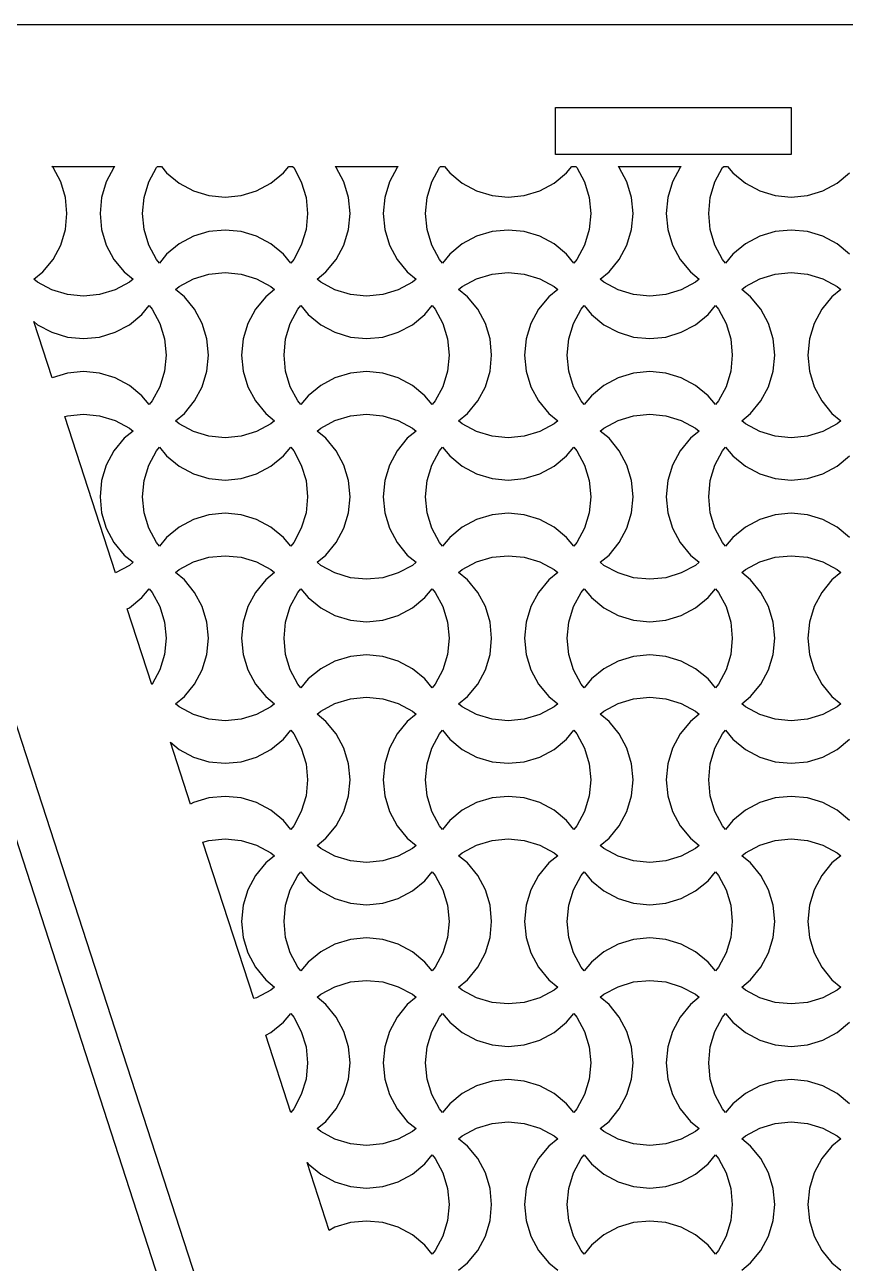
# Model space of a CAD drawing. Header units: metres. Extents: x 20 to 1108, y 20 to 485.
# Drawn here: x 430.8 to 500.3, y 145.9 to 250.8 of the extents above; entities that cross this region are included whole.
import ezdxf

# ---------------------------------------------------------------- set-up
doc = ezdxf.new("R2010")
doc.units = ezdxf.units.M

msp = doc.modelspace()

# ---------------------------------------------------------------- linework, layer by layer
for p, q in [((482.617, 20), (407.617, 250.826)), ((560.772, 250.826), (410.772, 250.826)), ((410.772, 250.826), (485.772, 20.0001)), ((475.772, 239.826), (475.772, 243.826)), ((475.772, 243.826), (495.772, 243.826)), ((495.772, 243.826), (495.772, 239.826)), ((495.772, 239.826), (475.772, 239.826)), ((433.192, 238.715), (433.101, 238.826)), ((433.101, 238.826), (438.443, 238.826)), ((433.839, 237.505), (433.192, 238.715)), ((438.352, 238.715), (437.705, 237.505)), ((438.443, 238.826), (438.352, 238.715)), ((441.305, 237.505), (441.952, 238.715)), ((441.952, 238.715), (442.043, 238.826)), ((442.043, 238.826), (442.372, 238.826)), ((442.372, 238.826), (442.823, 238.276)), ((452.722, 238.276), (453.173, 238.826)), ((453.173, 238.826), (453.501, 238.826)), ((453.501, 238.826), (453.592, 238.715)), ((453.592, 238.715), (454.239, 237.505)), ((457.192, 238.715), (457.101, 238.826)), ((457.101, 238.826), (462.443, 238.826)), ((457.839, 237.505), (457.192, 238.715)), ((462.352, 238.715), (461.705, 237.505)), ((462.443, 238.826), (462.352, 238.715)), ((465.305, 237.505), (465.952, 238.715)), ((465.952, 238.715), (466.043, 238.826)), ((466.043, 238.826), (466.371, 238.826)), ((466.371, 238.826), (466.823, 238.276)), ((476.722, 238.276), (477.173, 238.826)), ((477.173, 238.826), (477.501, 238.826)), ((477.501, 238.826), (477.592, 238.715)), ((477.592, 238.715), (478.239, 237.505)), ((481.193, 238.715), (481.101, 238.826)), ((481.101, 238.826), (486.443, 238.826)), ((481.839, 237.505), (481.193, 238.715)), ((486.351, 238.715), (485.705, 237.505)), ((486.443, 238.826), (486.351, 238.715)), ((489.304, 237.505), (489.952, 238.715)), ((489.952, 238.715), (490.043, 238.826)), ((490.043, 238.826), (490.371, 238.826)), ((490.371, 238.826), (490.823, 238.276)), ((434.238, 236.192), (433.839, 237.505)), ((437.705, 237.505), (437.307, 236.192)), ((440.907, 236.192), (441.305, 237.505)), ((442.823, 238.276), (443.883, 237.406)), ((443.883, 237.406), (445.093, 236.759)), ((450.451, 236.759), (451.661, 237.406)), ((451.661, 237.406), (452.722, 238.276)), ((454.239, 237.505), (454.637, 236.192)), ((458.238, 236.192), (457.839, 237.505)), ((461.705, 237.505), (461.307, 236.192)), ((464.907, 236.192), (465.305, 237.505)), ((466.823, 238.276), (467.883, 237.406)), ((467.883, 237.406), (469.093, 236.759)), ((474.451, 236.759), (475.661, 237.406)), ((475.661, 237.406), (476.722, 238.276)), ((478.239, 237.505), (478.637, 236.192)), ((482.238, 236.192), (481.839, 237.505)), ((485.705, 237.505), (485.306, 236.192)), ((488.907, 236.192), (489.304, 237.505)), ((490.823, 238.276), (491.883, 237.406)), ((491.883, 237.406), (493.093, 236.759)), ((498.451, 236.759), (499.661, 237.406)), ((499.661, 237.406), (500.721, 238.276)), ((445.093, 236.759), (446.407, 236.36)), ((446.407, 236.36), (447.772, 236.226)), ((447.772, 236.226), (449.137, 236.36)), ((449.137, 236.36), (450.451, 236.759)), ((469.093, 236.759), (470.407, 236.36)), ((470.407, 236.36), (471.772, 236.226)), ((471.772, 236.226), (473.137, 236.36)), ((473.137, 236.36), (474.451, 236.759)), ((493.093, 236.759), (494.407, 236.36)), ((494.407, 236.36), (495.772, 236.226)), ((495.772, 236.226), (497.137, 236.36)), ((497.137, 236.36), (498.451, 236.759)), ((434.372, 234.826), (434.238, 236.192)), ((437.307, 236.192), (437.172, 234.826)), ((440.772, 234.826), (440.907, 236.192)), ((454.637, 236.192), (454.772, 234.826)), ((458.372, 234.826), (458.238, 236.192)), ((461.307, 236.192), (461.172, 234.826)), ((464.772, 234.826), (464.907, 236.192)), ((478.637, 236.192), (478.772, 234.826)), ((482.372, 234.826), (482.238, 236.192)), ((485.306, 236.192), (485.172, 234.826)), ((488.772, 234.826), (488.907, 236.192)), ((434.238, 233.461), (434.372, 234.826)), ((437.172, 234.826), (437.307, 233.461)), ((440.907, 233.461), (440.772, 234.826)), ((454.772, 234.826), (454.637, 233.461)), ((458.238, 233.461), (458.372, 234.826)), ((461.172, 234.826), (461.307, 233.461)), ((464.907, 233.461), (464.772, 234.826)), ((478.772, 234.826), (478.637, 233.461)), ((482.238, 233.461), (482.372, 234.826)), ((485.172, 234.826), (485.306, 233.461)), ((488.907, 233.461), (488.772, 234.826)), ((433.839, 232.148), (434.238, 233.461)), ((437.307, 233.461), (437.705, 232.148)), ((441.305, 232.148), (440.907, 233.461)), ((446.407, 233.292), (445.093, 232.894)), ((447.772, 233.427), (446.407, 233.292)), ((449.137, 233.292), (447.772, 233.427)), ((450.451, 232.894), (449.137, 233.292)), ((454.637, 233.461), (454.239, 232.148)), ((457.839, 232.148), (458.238, 233.461)), ((461.307, 233.461), (461.705, 232.148)), ((465.305, 232.148), (464.907, 233.461)), ((470.407, 233.292), (469.093, 232.894)), ((471.772, 233.427), (470.407, 233.292)), ((473.137, 233.292), (471.772, 233.427)), ((474.451, 232.894), (473.137, 233.292)), ((478.637, 233.461), (478.239, 232.148)), ((481.839, 232.148), (482.238, 233.461)), ((485.306, 233.461), (485.705, 232.148)), ((489.304, 232.148), (488.907, 233.461)), ((494.407, 233.292), (493.093, 232.894)), ((495.772, 233.427), (494.407, 233.292)), ((497.137, 233.292), (495.772, 233.427)), ((498.451, 232.894), (497.137, 233.292)), ((433.192, 230.938), (433.839, 232.148)), ((437.705, 232.148), (438.352, 230.938)), ((441.952, 230.938), (441.305, 232.148)), ((443.883, 232.246), (442.823, 231.376)), ((445.093, 232.894), (443.883, 232.246)), ((451.661, 232.246), (450.451, 232.894)), ((452.722, 231.376), (451.661, 232.246)), ((454.239, 232.148), (453.592, 230.938)), ((457.192, 230.938), (457.839, 232.148)), ((461.705, 232.148), (462.352, 230.938)), ((465.952, 230.938), (465.305, 232.148)), ((467.883, 232.246), (466.823, 231.376)), ((469.093, 232.894), (467.883, 232.246)), ((475.661, 232.246), (474.451, 232.894)), ((476.722, 231.376), (475.661, 232.246)), ((478.239, 232.148), (477.592, 230.938)), ((481.193, 230.938), (481.839, 232.148)), ((485.705, 232.148), (486.351, 230.938)), ((489.952, 230.938), (489.304, 232.148)), ((491.883, 232.246), (490.823, 231.376)), ((493.093, 232.894), (491.883, 232.246)), ((499.661, 232.246), (498.451, 232.894)), ((500.721, 231.376), (499.661, 232.246)), ((442.823, 231.376), (442.207, 230.626)), ((453.337, 230.626), (452.722, 231.376)), ((466.823, 231.376), (466.207, 230.626)), ((477.336, 230.626), (476.722, 231.376)), ((490.823, 231.376), (490.207, 230.626)), ((432.322, 229.877), (433.192, 230.938)), ((438.352, 230.938), (439.222, 229.877)), ((442.207, 230.626), (441.952, 230.938)), ((453.592, 230.938), (453.337, 230.626)), ((456.322, 229.877), (457.192, 230.938)), ((462.352, 230.938), (463.222, 229.877)), ((466.207, 230.626), (465.952, 230.938)), ((477.592, 230.938), (477.336, 230.626)), ((480.322, 229.877), (481.193, 230.938)), ((486.351, 230.938), (487.222, 229.877)), ((490.207, 230.626), (489.952, 230.938)), ((431.572, 229.262), (432.322, 229.877)), ((431.883, 229.006), (431.572, 229.262)), ((433.093, 228.359), (431.883, 229.006)), ((439.661, 229.006), (438.451, 228.359)), ((439.222, 229.877), (439.972, 229.262)), ((439.972, 229.262), (439.661, 229.006)), ((443.883, 228.647), (445.093, 229.293)), ((445.093, 229.293), (446.407, 229.692)), ((446.407, 229.692), (447.772, 229.826)), ((447.772, 229.826), (449.137, 229.692)), ((449.137, 229.692), (450.451, 229.293)), ((450.451, 229.293), (451.661, 228.647)), ((455.573, 229.262), (456.322, 229.877)), ((455.883, 229.006), (455.573, 229.262)), ((457.093, 228.359), (455.883, 229.006)), ((463.661, 229.006), (462.451, 228.359)), ((463.222, 229.877), (463.972, 229.262)), ((463.972, 229.262), (463.661, 229.006)), ((467.883, 228.647), (469.093, 229.293)), ((469.093, 229.293), (470.407, 229.692)), ((470.407, 229.692), (471.772, 229.826)), ((471.772, 229.826), (473.137, 229.692)), ((473.137, 229.692), (474.451, 229.293)), ((474.451, 229.293), (475.661, 228.647)), ((479.573, 229.262), (480.322, 229.877)), ((479.883, 229.006), (479.573, 229.262)), ((481.093, 228.359), (479.883, 229.006)), ((487.661, 229.006), (486.451, 228.359)), ((487.222, 229.877), (487.972, 229.262)), ((487.972, 229.262), (487.661, 229.006)), ((491.883, 228.647), (493.093, 229.293)), ((493.093, 229.293), (494.407, 229.692)), ((494.407, 229.692), (495.772, 229.826)), ((495.772, 229.826), (497.137, 229.692)), ((497.137, 229.692), (498.451, 229.293)), ((498.451, 229.293), (499.661, 228.647)), ((434.407, 227.961), (433.093, 228.359)), ((435.772, 227.826), (434.407, 227.961)), ((437.137, 227.961), (435.772, 227.826)), ((438.451, 228.359), (437.137, 227.961)), ((443.573, 228.391), (443.883, 228.647)), ((444.322, 227.776), (443.573, 228.391)), ((451.972, 228.391), (451.222, 227.776)), ((451.661, 228.647), (451.972, 228.391)), ((458.407, 227.961), (457.093, 228.359)), ((459.772, 227.826), (458.407, 227.961)), ((461.137, 227.961), (459.772, 227.826)), ((462.451, 228.359), (461.137, 227.961)), ((467.572, 228.391), (467.883, 228.647)), ((468.322, 227.776), (467.572, 228.391)), ((475.972, 228.391), (475.222, 227.776)), ((475.661, 228.647), (475.972, 228.391)), ((482.407, 227.961), (481.093, 228.359)), ((483.772, 227.826), (482.407, 227.961)), ((485.137, 227.961), (483.772, 227.826)), ((486.451, 228.359), (485.137, 227.961)), ((491.572, 228.391), (491.883, 228.647)), ((492.322, 227.776), (491.572, 228.391)), ((499.972, 228.391), (499.222, 227.776)), ((499.661, 228.647), (499.972, 228.391)), ((440.721, 226.276), (441.336, 227.026)), ((441.336, 227.026), (441.592, 226.715)), ((445.193, 226.715), (444.322, 227.776)), ((451.222, 227.776), (450.352, 226.715)), ((453.952, 226.715), (454.207, 227.026)), ((454.207, 227.026), (454.823, 226.276)), ((464.722, 226.276), (465.337, 227.026)), ((465.337, 227.026), (465.592, 226.715)), ((469.192, 226.715), (468.322, 227.776)), ((475.222, 227.776), (474.352, 226.715)), ((477.952, 226.715), (478.207, 227.026)), ((478.207, 227.026), (478.823, 226.276)), ((488.721, 226.276), (489.336, 227.026)), ((489.336, 227.026), (489.592, 226.715)), ((493.192, 226.715), (492.322, 227.776)), ((499.222, 227.776), (498.352, 226.715)), ((439.661, 225.405), (440.721, 226.276)), ((441.592, 226.715), (442.24, 225.505)), ((445.839, 225.505), (445.193, 226.715)), ((450.352, 226.715), (449.705, 225.505)), ((453.305, 225.505), (453.952, 226.715)), ((454.823, 226.276), (455.883, 225.405)), ((463.661, 225.405), (464.722, 226.276)), ((465.592, 226.715), (466.239, 225.505)), ((469.839, 225.505), (469.192, 226.715)), ((474.352, 226.715), (473.705, 225.505)), ((477.305, 225.505), (477.952, 226.715)), ((478.823, 226.276), (479.883, 225.405)), ((487.661, 225.405), (488.721, 226.276)), ((489.592, 226.715), (490.239, 225.505)), ((493.839, 225.505), (493.192, 226.715)), ((498.352, 226.715), (497.705, 225.505)), ((433.114, 220.9), (431.564, 225.668)), ((431.564, 225.668), (431.883, 225.405)), ((431.883, 225.405), (433.093, 224.759)), ((433.093, 224.759), (434.407, 224.36)), ((437.137, 224.36), (438.451, 224.759)), ((438.451, 224.759), (439.661, 225.405)), ((442.24, 225.505), (442.637, 224.192)), ((446.238, 224.192), (445.839, 225.505)), ((449.705, 225.505), (449.306, 224.192)), ((452.907, 224.192), (453.305, 225.505)), ((455.883, 225.405), (457.093, 224.759)), ((457.093, 224.759), (458.407, 224.36)), ((461.137, 224.36), (462.451, 224.759)), ((462.451, 224.759), (463.661, 225.405)), ((466.239, 225.505), (466.637, 224.192)), ((470.238, 224.192), (469.839, 225.505)), ((473.705, 225.505), (473.306, 224.192)), ((476.907, 224.192), (477.305, 225.505)), ((479.883, 225.405), (481.093, 224.759)), ((481.093, 224.759), (482.407, 224.36)), ((485.137, 224.36), (486.451, 224.759)), ((486.451, 224.759), (487.661, 225.405)), ((490.239, 225.505), (490.637, 224.192)), ((494.237, 224.192), (493.839, 225.505)), ((497.705, 225.505), (497.306, 224.192)), ((434.407, 224.36), (435.772, 224.226)), ((435.772, 224.226), (437.137, 224.36)), ((442.637, 224.192), (442.772, 222.826)), ((446.372, 222.826), (446.238, 224.192)), ((449.306, 224.192), (449.172, 222.826)), ((452.772, 222.826), (452.907, 224.192)), ((458.407, 224.36), (459.772, 224.226)), ((459.772, 224.226), (461.137, 224.36)), ((466.637, 224.192), (466.772, 222.826)), ((470.372, 222.826), (470.238, 224.192)), ((473.306, 224.192), (473.171, 222.826)), ((476.772, 222.826), (476.907, 224.192)), ((482.407, 224.36), (483.772, 224.226)), ((483.772, 224.226), (485.137, 224.36)), ((490.637, 224.192), (490.772, 222.826)), ((494.372, 222.826), (494.237, 224.192)), ((497.306, 224.192), (497.171, 222.826)), ((442.772, 222.826), (442.637, 221.461)), ((446.238, 221.461), (446.372, 222.826)), ((449.172, 222.826), (449.306, 221.461)), ((452.907, 221.461), (452.772, 222.826)), ((466.772, 222.826), (466.637, 221.461)), ((470.238, 221.461), (470.372, 222.826)), ((473.171, 222.826), (473.306, 221.461)), ((476.907, 221.461), (476.772, 222.826)), ((490.772, 222.826), (490.637, 221.461)), ((494.237, 221.461), (494.372, 222.826)), ((497.171, 222.826), (497.306, 221.461)), ((434.407, 221.292), (433.114, 220.9)), ((435.772, 221.426), (434.407, 221.292)), ((437.137, 221.292), (435.772, 221.426)), ((438.451, 220.894), (437.137, 221.292)), ((439.661, 220.246), (438.451, 220.894)), ((442.637, 221.461), (442.24, 220.148)), ((445.839, 220.148), (446.238, 221.461)), ((449.306, 221.461), (449.705, 220.148)), ((453.305, 220.148), (452.907, 221.461)), ((457.093, 220.894), (455.883, 220.246)), ((458.407, 221.292), (457.093, 220.894)), ((459.772, 221.426), (458.407, 221.292)), ((461.137, 221.292), (459.772, 221.426)), ((462.451, 220.894), (461.137, 221.292)), ((463.661, 220.246), (462.451, 220.894)), ((466.637, 221.461), (466.239, 220.148)), ((469.839, 220.148), (470.238, 221.461)), ((473.306, 221.461), (473.705, 220.148)), ((477.305, 220.148), (476.907, 221.461)), ((481.093, 220.894), (479.883, 220.246)), ((482.407, 221.292), (481.093, 220.894)), ((483.772, 221.426), (482.407, 221.292)), ((485.137, 221.292), (483.772, 221.426)), ((486.451, 220.894), (485.137, 221.292)), ((487.661, 220.246), (486.451, 220.894)), ((490.637, 221.461), (490.239, 220.148)), ((493.839, 220.148), (494.237, 221.461)), ((497.306, 221.461), (497.705, 220.148)), ((440.721, 219.376), (439.661, 220.246)), ((442.24, 220.148), (441.592, 218.938)), ((445.193, 218.938), (445.839, 220.148)), ((449.705, 220.148), (450.352, 218.938)), ((453.952, 218.938), (453.305, 220.148)), ((455.883, 220.246), (454.823, 219.376)), ((464.722, 219.376), (463.661, 220.246)), ((466.239, 220.148), (465.592, 218.938)), ((469.192, 218.938), (469.839, 220.148)), ((473.705, 220.148), (474.352, 218.938)), ((477.952, 218.938), (477.305, 220.148)), ((479.883, 220.246), (478.823, 219.376)), ((488.721, 219.376), (487.661, 220.246)), ((490.239, 220.148), (489.592, 218.938)), ((493.192, 218.938), (493.839, 220.148)), ((497.705, 220.148), (498.352, 218.938)), ((441.336, 218.626), (440.721, 219.376)), ((441.592, 218.938), (441.336, 218.626)), ((444.322, 217.876), (445.193, 218.938)), ((450.352, 218.938), (451.222, 217.876)), ((454.207, 218.626), (453.952, 218.938)), ((454.823, 219.376), (454.207, 218.626)), ((465.337, 218.626), (464.722, 219.376)), ((465.592, 218.938), (465.337, 218.626)), ((468.322, 217.876), (469.192, 218.938)), ((474.352, 218.938), (475.222, 217.876)), ((478.207, 218.626), (477.952, 218.938)), ((478.823, 219.376), (478.207, 218.626)), ((489.336, 218.626), (488.721, 219.376)), ((489.592, 218.938), (489.336, 218.626)), ((492.322, 217.876), (493.192, 218.938)), ((498.352, 218.938), (499.222, 217.876)), ((434.178, 217.622), (434.407, 217.692)), ((438.482, 204.376), (434.178, 217.622)), ((434.407, 217.692), (435.772, 217.826)), ((435.772, 217.826), (437.137, 217.692)), ((437.137, 217.692), (438.451, 217.293)), ((443.573, 217.261), (444.322, 217.876)), ((451.222, 217.876), (451.972, 217.261)), ((457.093, 217.293), (458.407, 217.692)), ((458.407, 217.692), (459.772, 217.826)), ((459.772, 217.826), (461.137, 217.692)), ((461.137, 217.692), (462.451, 217.293)), ((467.572, 217.261), (468.322, 217.876)), ((475.222, 217.876), (475.972, 217.261)), ((481.093, 217.293), (482.407, 217.692)), ((482.407, 217.692), (483.772, 217.826)), ((483.772, 217.826), (485.137, 217.692)), ((485.137, 217.692), (486.451, 217.293)), ((491.572, 217.261), (492.322, 217.876)), ((499.222, 217.876), (499.972, 217.261)), ((438.451, 217.293), (439.661, 216.647)), ((439.972, 216.391), (439.222, 215.776)), ((439.661, 216.647), (439.972, 216.391)), ((443.883, 217.006), (443.573, 217.261)), ((445.093, 216.359), (443.883, 217.006)), ((446.407, 215.961), (445.093, 216.359)), ((450.451, 216.359), (449.137, 215.961)), ((451.661, 217.006), (450.451, 216.359)), ((451.972, 217.261), (451.661, 217.006)), ((455.573, 216.391), (455.883, 216.647)), ((456.322, 215.776), (455.573, 216.391)), ((455.883, 216.647), (457.093, 217.293)), ((462.451, 217.293), (463.661, 216.647)), ((463.972, 216.391), (463.222, 215.776)), ((463.661, 216.647), (463.972, 216.391)), ((467.883, 217.006), (467.572, 217.261)), ((469.093, 216.359), (467.883, 217.006)), ((470.407, 215.961), (469.093, 216.359)), ((474.451, 216.359), (473.137, 215.961)), ((475.661, 217.006), (474.451, 216.359)), ((475.972, 217.261), (475.661, 217.006)), ((479.573, 216.391), (479.883, 216.647)), ((480.322, 215.776), (479.573, 216.391)), ((479.883, 216.647), (481.093, 217.293)), ((486.451, 217.293), (487.661, 216.647)), ((487.972, 216.391), (487.222, 215.776)), ((487.661, 216.647), (487.972, 216.391)), ((491.883, 217.006), (491.572, 217.261)), ((493.093, 216.359), (491.883, 217.006)), ((494.407, 215.961), (493.093, 216.359)), ((498.451, 216.359), (497.137, 215.961)), ((499.661, 217.006), (498.451, 216.359)), ((499.972, 217.261), (499.661, 217.006)), ((439.222, 215.776), (438.352, 214.715)), ((447.772, 215.826), (446.407, 215.961)), ((449.137, 215.961), (447.772, 215.826)), ((457.192, 214.715), (456.322, 215.776)), ((463.222, 215.776), (462.352, 214.715)), ((471.772, 215.826), (470.407, 215.961)), ((473.137, 215.961), (471.772, 215.826)), ((481.193, 214.715), (480.322, 215.776)), ((487.222, 215.776), (486.351, 214.715)), ((495.772, 215.826), (494.407, 215.961)), ((497.137, 215.961), (495.772, 215.826)), ((438.352, 214.715), (437.705, 213.505)), ((441.305, 213.505), (441.952, 214.715)), ((441.952, 214.715), (442.207, 215.026)), ((442.207, 215.026), (442.823, 214.276)), ((442.823, 214.276), (443.883, 213.406)), ((451.661, 213.406), (452.722, 214.276)), ((452.722, 214.276), (453.337, 215.026)), ((453.337, 215.026), (453.592, 214.715)), ((453.592, 214.715), (454.239, 213.505)), ((457.839, 213.505), (457.192, 214.715)), ((462.352, 214.715), (461.705, 213.505)), ((465.305, 213.505), (465.952, 214.715)), ((465.952, 214.715), (466.207, 215.026)), ((466.207, 215.026), (466.823, 214.276)), ((466.823, 214.276), (467.883, 213.406)), ((475.661, 213.406), (476.722, 214.276)), ((476.722, 214.276), (477.336, 215.026)), ((477.336, 215.026), (477.592, 214.715)), ((477.592, 214.715), (478.239, 213.505)), ((481.839, 213.505), (481.193, 214.715)), ((486.351, 214.715), (485.705, 213.505)), ((489.304, 213.505), (489.952, 214.715)), ((489.952, 214.715), (490.207, 215.026)), ((490.207, 215.026), (490.823, 214.276)), ((490.823, 214.276), (491.883, 213.406)), ((499.661, 213.406), (500.721, 214.276)), ((437.705, 213.505), (437.307, 212.192)), ((440.907, 212.192), (441.305, 213.505)), ((443.883, 213.406), (445.093, 212.759)), ((450.451, 212.759), (451.661, 213.406)), ((454.239, 213.505), (454.637, 212.192)), ((458.238, 212.192), (457.839, 213.505)), ((461.705, 213.505), (461.307, 212.192)), ((464.907, 212.192), (465.305, 213.505)), ((467.883, 213.406), (469.093, 212.759)), ((474.451, 212.759), (475.661, 213.406)), ((478.239, 213.505), (478.637, 212.192)), ((482.238, 212.192), (481.839, 213.505)), ((485.705, 213.505), (485.306, 212.192)), ((488.907, 212.192), (489.304, 213.505)), ((491.883, 213.406), (493.093, 212.759)), ((498.451, 212.759), (499.661, 213.406)), ((437.307, 212.192), (437.172, 210.826)), ((440.772, 210.826), (440.907, 212.192)), ((445.093, 212.759), (446.407, 212.36)), ((446.407, 212.36), (447.772, 212.226)), ((447.772, 212.226), (449.137, 212.36)), ((449.137, 212.36), (450.451, 212.759)), ((454.637, 212.192), (454.772, 210.826)), ((458.372, 210.826), (458.238, 212.192)), ((461.307, 212.192), (461.172, 210.826)), ((464.772, 210.826), (464.907, 212.192)), ((469.093, 212.759), (470.407, 212.36)), ((470.407, 212.36), (471.772, 212.226)), ((471.772, 212.226), (473.137, 212.36)), ((473.137, 212.36), (474.451, 212.759)), ((478.637, 212.192), (478.772, 210.826)), ((482.372, 210.826), (482.238, 212.192)), ((485.306, 212.192), (485.172, 210.826)), ((488.772, 210.826), (488.907, 212.192)), ((493.093, 212.759), (494.407, 212.36)), ((494.407, 212.36), (495.772, 212.226)), ((495.772, 212.226), (497.137, 212.36)), ((497.137, 212.36), (498.451, 212.759)), ((437.172, 210.826), (437.307, 209.461)), ((440.907, 209.461), (440.772, 210.826)), ((454.772, 210.826), (454.637, 209.461)), ((458.238, 209.461), (458.372, 210.826)), ((461.172, 210.826), (461.307, 209.461)), ((464.907, 209.461), (464.772, 210.826)), ((478.772, 210.826), (478.637, 209.461)), ((482.238, 209.461), (482.372, 210.826)), ((485.172, 210.826), (485.306, 209.461)), ((488.907, 209.461), (488.772, 210.826)), ((437.307, 209.461), (437.705, 208.148)), ((441.305, 208.148), (440.907, 209.461)), ((446.407, 209.291), (445.093, 208.894)), ((447.772, 209.426), (446.407, 209.291)), ((449.137, 209.291), (447.772, 209.426)), ((450.451, 208.894), (449.137, 209.291)), ((454.637, 209.461), (454.239, 208.148)), ((457.839, 208.148), (458.238, 209.461)), ((461.307, 209.461), (461.705, 208.148)), ((465.305, 208.148), (464.907, 209.461)), ((470.407, 209.291), (469.093, 208.894)), ((471.772, 209.426), (470.407, 209.291)), ((473.137, 209.291), (471.772, 209.426)), ((474.451, 208.894), (473.137, 209.291)), ((478.637, 209.461), (478.239, 208.148)), ((481.839, 208.148), (482.238, 209.461)), ((485.306, 209.461), (485.705, 208.148)), ((489.304, 208.148), (488.907, 209.461)), ((494.407, 209.291), (493.093, 208.894)), ((495.772, 209.426), (494.407, 209.291)), ((497.137, 209.291), (495.772, 209.426)), ((498.451, 208.894), (497.137, 209.291)), ((437.705, 208.148), (438.352, 206.938)), ((441.952, 206.938), (441.305, 208.148)), ((443.883, 208.246), (442.823, 207.376)), ((445.093, 208.894), (443.883, 208.246)), ((451.661, 208.246), (450.451, 208.894)), ((452.722, 207.376), (451.661, 208.246)), ((454.239, 208.148), (453.592, 206.938)), ((457.192, 206.938), (457.839, 208.148)), ((461.705, 208.148), (462.352, 206.938)), ((465.952, 206.938), (465.305, 208.148)), ((467.883, 208.246), (466.823, 207.376)), ((469.093, 208.894), (467.883, 208.246)), ((475.661, 208.246), (474.451, 208.894)), ((476.722, 207.376), (475.661, 208.246)), ((478.239, 208.148), (477.592, 206.938)), ((481.193, 206.938), (481.839, 208.148)), ((485.705, 208.148), (486.351, 206.938)), ((489.952, 206.938), (489.304, 208.148)), ((491.883, 208.246), (490.823, 207.376)), ((493.093, 208.894), (491.883, 208.246)), ((499.661, 208.246), (498.451, 208.894)), ((500.721, 207.376), (499.661, 208.246)), ((438.352, 206.938), (439.222, 205.877)), ((442.207, 206.626), (441.952, 206.938)), ((442.823, 207.376), (442.207, 206.626)), ((453.337, 206.626), (452.722, 207.376)), ((453.592, 206.938), (453.337, 206.626)), ((456.322, 205.877), (457.192, 206.938)), ((462.352, 206.938), (463.222, 205.877)), ((466.207, 206.626), (465.952, 206.938)), ((466.823, 207.376), (466.207, 206.626)), ((477.336, 206.626), (476.722, 207.376)), ((477.592, 206.938), (477.336, 206.626)), ((480.322, 205.877), (481.193, 206.938)), ((486.351, 206.938), (487.222, 205.877)), ((490.207, 206.626), (489.952, 206.938)), ((490.823, 207.376), (490.207, 206.626)), ((439.222, 205.877), (439.972, 205.262)), ((446.407, 205.692), (447.772, 205.826)), ((447.772, 205.826), (449.137, 205.692)), ((455.573, 205.262), (456.322, 205.877)), ((463.222, 205.877), (463.972, 205.262)), ((470.407, 205.692), (471.772, 205.826)), ((471.772, 205.826), (473.137, 205.692)), ((479.573, 205.262), (480.322, 205.877)), ((487.222, 205.877), (487.972, 205.262)), ((494.407, 205.692), (495.772, 205.826)), ((495.772, 205.826), (497.137, 205.692)), ((439.661, 205.006), (438.482, 204.376)), ((439.972, 205.262), (439.661, 205.006)), ((443.883, 204.647), (445.093, 205.293)), ((445.093, 205.293), (446.407, 205.692)), ((449.137, 205.692), (450.451, 205.293)), ((450.451, 205.293), (451.661, 204.647)), ((455.883, 205.006), (455.573, 205.262)), ((457.093, 204.359), (455.883, 205.006)), ((463.661, 205.006), (462.451, 204.359)), ((463.972, 205.262), (463.661, 205.006)), ((467.883, 204.647), (469.093, 205.293)), ((469.093, 205.293), (470.407, 205.692)), ((473.137, 205.692), (474.451, 205.293)), ((474.451, 205.293), (475.661, 204.647)), ((479.883, 205.006), (479.573, 205.262)), ((481.093, 204.359), (479.883, 205.006)), ((487.661, 205.006), (486.451, 204.359)), ((487.972, 205.262), (487.661, 205.006)), ((491.883, 204.647), (493.093, 205.293)), ((493.093, 205.293), (494.407, 205.692)), ((497.137, 205.692), (498.451, 205.293)), ((498.451, 205.293), (499.661, 204.647)), ((443.573, 204.391), (443.883, 204.647)), ((444.322, 203.776), (443.573, 204.391)), ((445.193, 202.715), (444.322, 203.776)), ((451.222, 203.776), (450.352, 202.715)), ((451.972, 204.391), (451.222, 203.776)), ((451.661, 204.647), (451.972, 204.391)), ((458.407, 203.961), (457.093, 204.359)), ((459.772, 203.826), (458.407, 203.961)), ((461.137, 203.961), (459.772, 203.826)), ((462.451, 204.359), (461.137, 203.961)), ((467.572, 204.391), (467.883, 204.647)), ((468.322, 203.776), (467.572, 204.391)), ((469.192, 202.715), (468.322, 203.776)), ((475.222, 203.776), (474.352, 202.715)), ((475.972, 204.391), (475.222, 203.776)), ((475.661, 204.647), (475.972, 204.391)), ((482.407, 203.961), (481.093, 204.359)), ((483.772, 203.826), (482.407, 203.961)), ((485.137, 203.961), (483.772, 203.826)), ((486.451, 204.359), (485.137, 203.961)), ((491.572, 204.391), (491.883, 204.647)), ((492.322, 203.776), (491.572, 204.391)), ((493.192, 202.715), (492.322, 203.776)), ((499.222, 203.776), (498.352, 202.715)), ((499.972, 204.391), (499.222, 203.776)), ((499.661, 204.647), (499.972, 204.391)), ((440.721, 202.276), (441.336, 203.026)), ((441.336, 203.026), (441.592, 202.715)), ((441.592, 202.715), (442.24, 201.505)), ((445.839, 201.505), (445.193, 202.715)), ((450.352, 202.715), (449.705, 201.505)), ((453.305, 201.505), (453.952, 202.715)), ((453.952, 202.715), (454.207, 203.026)), ((454.207, 203.026), (454.823, 202.276)), ((464.722, 202.276), (465.337, 203.026)), ((465.337, 203.026), (465.592, 202.715)), ((465.592, 202.715), (466.239, 201.505)), ((469.839, 201.505), (469.192, 202.715)), ((474.352, 202.715), (473.705, 201.505)), ((477.305, 201.505), (477.952, 202.715)), ((477.952, 202.715), (478.207, 203.026)), ((478.207, 203.026), (478.823, 202.276)), ((488.721, 202.276), (489.336, 203.026)), ((489.336, 203.026), (489.592, 202.715)), ((489.592, 202.715), (490.239, 201.505)), ((493.839, 201.505), (493.192, 202.715)), ((498.352, 202.715), (497.705, 201.505)), ((439.661, 201.405), (440.721, 202.276)), ((454.823, 202.276), (455.883, 201.405)), ((463.661, 201.405), (464.722, 202.276)), ((478.823, 202.276), (479.883, 201.405)), ((487.661, 201.405), (488.721, 202.276)), ((439.479, 201.309), (439.661, 201.405)), ((441.561, 194.9), (439.479, 201.309)), ((442.24, 201.505), (442.637, 200.192)), ((446.238, 200.192), (445.839, 201.505)), ((449.705, 201.505), (449.306, 200.192)), ((452.907, 200.192), (453.305, 201.505)), ((455.883, 201.405), (457.093, 200.759)), ((457.093, 200.759), (458.407, 200.36)), ((461.137, 200.36), (462.451, 200.759)), ((462.451, 200.759), (463.661, 201.405)), ((466.239, 201.505), (466.637, 200.192)), ((470.238, 200.192), (469.839, 201.505)), ((473.705, 201.505), (473.306, 200.192)), ((476.907, 200.192), (477.305, 201.505)), ((479.883, 201.405), (481.093, 200.759)), ((481.093, 200.759), (482.407, 200.36)), ((485.137, 200.36), (486.451, 200.759)), ((486.451, 200.759), (487.661, 201.405)), ((490.239, 201.505), (490.637, 200.192)), ((494.237, 200.192), (493.839, 201.505)), ((497.705, 201.505), (497.306, 200.192)), ((442.637, 200.192), (442.772, 198.826)), ((446.372, 198.826), (446.238, 200.192)), ((449.306, 200.192), (449.172, 198.826)), ((452.772, 198.826), (452.907, 200.192)), ((458.407, 200.36), (459.772, 200.226)), ((459.772, 200.226), (461.137, 200.36)), ((466.637, 200.192), (466.772, 198.826)), ((470.372, 198.826), (470.238, 200.192)), ((473.306, 200.192), (473.171, 198.826)), ((476.772, 198.826), (476.907, 200.192)), ((482.407, 200.36), (483.772, 200.226)), ((483.772, 200.226), (485.137, 200.36)), ((490.637, 200.192), (490.772, 198.826)), ((494.372, 198.826), (494.237, 200.192)), ((497.306, 200.192), (497.171, 198.826)), ((442.772, 198.826), (442.637, 197.461)), ((446.238, 197.461), (446.372, 198.826)), ((449.172, 198.826), (449.306, 197.461)), ((452.907, 197.461), (452.772, 198.826)), ((466.772, 198.826), (466.637, 197.461)), ((470.238, 197.461), (470.372, 198.826)), ((473.171, 198.826), (473.306, 197.461)), ((476.907, 197.461), (476.772, 198.826)), ((490.772, 198.826), (490.637, 197.461)), ((494.237, 197.461), (494.372, 198.826)), ((497.171, 198.826), (497.306, 197.461)), ((442.637, 197.461), (442.24, 196.148)), ((445.839, 196.148), (446.238, 197.461)), ((449.306, 197.461), (449.705, 196.148)), ((453.305, 196.148), (452.907, 197.461)), ((459.772, 197.426), (458.407, 197.292)), ((461.137, 197.292), (459.772, 197.426)), ((466.637, 197.461), (466.239, 196.148)), ((469.839, 196.148), (470.238, 197.461)), ((473.306, 197.461), (473.705, 196.148)), ((477.305, 196.148), (476.907, 197.461)), ((483.772, 197.426), (482.407, 197.292)), ((485.137, 197.292), (483.772, 197.426)), ((490.637, 197.461), (490.239, 196.148)), ((493.839, 196.148), (494.237, 197.461)), ((497.306, 197.461), (497.705, 196.148)), ((457.093, 196.894), (455.883, 196.246)), ((458.407, 197.292), (457.093, 196.894)), ((462.451, 196.894), (461.137, 197.292)), ((463.661, 196.246), (462.451, 196.894)), ((481.093, 196.894), (479.883, 196.246)), ((482.407, 197.292), (481.093, 196.894)), ((486.451, 196.894), (485.137, 197.292)), ((487.661, 196.246), (486.451, 196.894)), ((442.24, 196.148), (441.592, 194.938)), ((445.193, 194.938), (445.839, 196.148)), ((449.705, 196.148), (450.352, 194.938)), ((453.952, 194.938), (453.305, 196.148)), ((454.823, 195.376), (454.207, 194.626)), ((455.883, 196.246), (454.823, 195.376)), ((464.722, 195.376), (463.661, 196.246)), ((465.337, 194.626), (464.722, 195.376)), ((466.239, 196.148), (465.592, 194.938)), ((469.192, 194.938), (469.839, 196.148)), ((473.705, 196.148), (474.352, 194.938)), ((477.952, 194.938), (477.305, 196.148)), ((478.823, 195.376), (478.207, 194.626)), ((479.883, 196.246), (478.823, 195.376)), ((488.721, 195.376), (487.661, 196.246)), ((489.336, 194.626), (488.721, 195.376)), ((490.239, 196.148), (489.592, 194.938)), ((493.192, 194.938), (493.839, 196.148)), ((497.705, 196.148), (498.352, 194.938)), ((441.592, 194.938), (441.561, 194.9)), ((444.322, 193.876), (445.193, 194.938)), ((450.352, 194.938), (451.222, 193.876)), ((454.207, 194.626), (453.952, 194.938)), ((465.592, 194.938), (465.337, 194.626)), ((468.322, 193.876), (469.192, 194.938)), ((474.352, 194.938), (475.222, 193.876)), ((478.207, 194.626), (477.952, 194.938)), ((489.592, 194.938), (489.336, 194.626)), ((492.322, 193.876), (493.192, 194.938)), ((498.352, 194.938), (499.222, 193.876)), ((443.573, 193.261), (444.322, 193.876)), ((443.883, 193.006), (443.573, 193.261)), ((451.222, 193.876), (451.972, 193.261)), ((451.972, 193.261), (451.661, 193.006)), ((455.883, 192.647), (457.093, 193.293)), ((457.093, 193.293), (458.407, 193.692)), ((458.407, 193.692), (459.772, 193.826)), ((459.772, 193.826), (461.137, 193.692)), ((461.137, 193.692), (462.451, 193.293)), ((462.451, 193.293), (463.661, 192.647)), ((467.572, 193.261), (468.322, 193.876)), ((467.883, 193.006), (467.572, 193.261)), ((475.222, 193.876), (475.972, 193.261)), ((475.972, 193.261), (475.661, 193.006)), ((479.883, 192.647), (481.093, 193.293)), ((481.093, 193.293), (482.407, 193.692)), ((482.407, 193.692), (483.772, 193.826)), ((483.772, 193.826), (485.137, 193.692)), ((485.137, 193.692), (486.451, 193.293)), ((486.451, 193.293), (487.661, 192.647)), ((491.572, 193.261), (492.322, 193.876)), ((491.883, 193.006), (491.572, 193.261)), ((499.222, 193.876), (499.972, 193.261)), ((499.972, 193.261), (499.661, 193.006)), ((445.093, 192.359), (443.883, 193.006)), ((446.407, 191.961), (445.093, 192.359)), ((450.451, 192.359), (449.137, 191.961)), ((451.661, 193.006), (450.451, 192.359)), ((455.573, 192.391), (455.883, 192.647)), ((456.322, 191.776), (455.573, 192.391)), ((463.972, 192.391), (463.222, 191.776)), ((463.661, 192.647), (463.972, 192.391)), ((469.093, 192.359), (467.883, 193.006)), ((470.407, 191.961), (469.093, 192.359)), ((474.451, 192.359), (473.137, 191.961)), ((475.661, 193.006), (474.451, 192.359)), ((479.573, 192.391), (479.883, 192.647)), ((480.322, 191.776), (479.573, 192.391)), ((487.972, 192.391), (487.222, 191.776)), ((487.661, 192.647), (487.972, 192.391)), ((493.093, 192.359), (491.883, 193.006)), ((494.407, 191.961), (493.093, 192.359)), ((498.451, 192.359), (497.137, 191.961)), ((499.661, 193.006), (498.451, 192.359)), ((447.772, 191.826), (446.407, 191.961)), ((449.137, 191.961), (447.772, 191.826)), ((457.192, 190.715), (456.322, 191.776)), ((463.222, 191.776), (462.352, 190.715)), ((471.772, 191.826), (470.407, 191.961)), ((473.137, 191.961), (471.772, 191.826)), ((481.193, 190.715), (480.322, 191.776)), ((487.222, 191.776), (486.351, 190.715)), ((495.772, 191.826), (494.407, 191.961)), ((497.137, 191.961), (495.772, 191.826)), ((444.854, 184.766), (443.151, 190.007)), ((443.151, 190.007), (443.883, 189.405)), ((451.661, 189.405), (452.722, 190.276)), ((452.722, 190.276), (453.337, 191.026)), ((453.337, 191.026), (453.592, 190.715)), ((453.592, 190.715), (454.239, 189.505)), ((457.839, 189.505), (457.192, 190.715)), ((462.352, 190.715), (461.705, 189.505)), ((465.305, 189.505), (465.952, 190.715)), ((465.952, 190.715), (466.207, 191.026)), ((466.207, 191.026), (466.823, 190.276)), ((466.823, 190.276), (467.883, 189.405)), ((475.661, 189.405), (476.722, 190.276)), ((476.722, 190.276), (477.336, 191.026)), ((477.336, 191.026), (477.592, 190.715)), ((477.592, 190.715), (478.239, 189.505)), ((481.839, 189.505), (481.193, 190.715)), ((486.351, 190.715), (485.705, 189.505)), ((489.304, 189.505), (489.952, 190.715)), ((489.952, 190.715), (490.207, 191.026)), ((490.207, 191.026), (490.823, 190.276)), ((490.823, 190.276), (491.883, 189.405)), ((499.661, 189.405), (500.721, 190.276)), ((443.883, 189.405), (445.093, 188.759)), ((450.451, 188.759), (451.661, 189.405)), ((454.239, 189.505), (454.637, 188.192)), ((458.238, 188.192), (457.839, 189.505)), ((461.705, 189.505), (461.307, 188.192)), ((464.907, 188.192), (465.305, 189.505)), ((467.883, 189.405), (469.093, 188.759)), ((474.451, 188.759), (475.661, 189.405)), ((478.239, 189.505), (478.637, 188.192)), ((482.238, 188.192), (481.839, 189.505)), ((485.705, 189.505), (485.306, 188.192)), ((488.907, 188.192), (489.304, 189.505)), ((491.883, 189.405), (493.093, 188.759)), ((498.451, 188.759), (499.661, 189.405)), ((445.093, 188.759), (446.407, 188.36)), ((446.407, 188.36), (447.772, 188.226)), ((447.772, 188.226), (449.137, 188.36)), ((449.137, 188.36), (450.451, 188.759)), ((454.637, 188.192), (454.772, 186.826)), ((458.372, 186.826), (458.238, 188.192)), ((461.307, 188.192), (461.172, 186.826)), ((464.772, 186.826), (464.907, 188.192)), ((469.093, 188.759), (470.407, 188.36)), ((470.407, 188.36), (471.772, 188.226)), ((471.772, 188.226), (473.137, 188.36)), ((473.137, 188.36), (474.451, 188.759)), ((478.637, 188.192), (478.772, 186.826)), ((482.372, 186.826), (482.238, 188.192)), ((485.306, 188.192), (485.172, 186.826)), ((488.772, 186.826), (488.907, 188.192)), ((493.093, 188.759), (494.407, 188.36)), ((494.407, 188.36), (495.772, 188.226)), ((495.772, 188.226), (497.137, 188.36)), ((497.137, 188.36), (498.451, 188.759)), ((454.772, 186.826), (454.637, 185.461)), ((458.238, 185.461), (458.372, 186.826)), ((461.172, 186.826), (461.307, 185.461)), ((464.907, 185.461), (464.772, 186.826)), ((478.772, 186.826), (478.637, 185.461)), ((482.238, 185.461), (482.372, 186.826)), ((485.172, 186.826), (485.306, 185.461)), ((488.907, 185.461), (488.772, 186.826)), ((445.093, 184.894), (444.854, 184.766)), ((446.407, 185.291), (445.093, 184.894)), ((447.772, 185.426), (446.407, 185.291)), ((449.137, 185.291), (447.772, 185.426)), ((450.451, 184.894), (449.137, 185.291)), ((451.661, 184.246), (450.451, 184.894)), ((454.637, 185.461), (454.239, 184.148)), ((457.839, 184.148), (458.238, 185.461)), ((461.307, 185.461), (461.705, 184.148)), ((465.305, 184.148), (464.907, 185.461)), ((469.093, 184.894), (467.883, 184.246)), ((470.407, 185.291), (469.093, 184.894)), ((471.772, 185.426), (470.407, 185.291)), ((473.137, 185.291), (471.772, 185.426)), ((474.451, 184.894), (473.137, 185.291)), ((475.661, 184.246), (474.451, 184.894)), ((478.637, 185.461), (478.239, 184.148)), ((481.839, 184.148), (482.238, 185.461)), ((485.306, 185.461), (485.705, 184.148)), ((489.304, 184.148), (488.907, 185.461)), ((493.093, 184.894), (491.883, 184.246)), ((494.407, 185.291), (493.093, 184.894)), ((495.772, 185.426), (494.407, 185.291)), ((497.137, 185.291), (495.772, 185.426)), ((498.451, 184.894), (497.137, 185.291)), ((499.661, 184.246), (498.451, 184.894)), ((452.722, 183.376), (451.661, 184.246)), ((454.239, 184.148), (453.592, 182.938)), ((457.192, 182.938), (457.839, 184.148)), ((461.705, 184.148), (462.352, 182.938)), ((465.952, 182.938), (465.305, 184.148)), ((467.883, 184.246), (466.823, 183.376)), ((476.722, 183.376), (475.661, 184.246)), ((478.239, 184.148), (477.592, 182.938)), ((481.193, 182.938), (481.839, 184.148)), ((485.705, 184.148), (486.351, 182.938)), ((489.952, 182.938), (489.304, 184.148)), ((491.883, 184.246), (490.823, 183.376)), ((500.721, 183.376), (499.661, 184.246)), ((453.337, 182.626), (452.722, 183.376)), ((453.592, 182.938), (453.337, 182.626)), ((456.322, 181.876), (457.192, 182.938)), ((462.352, 182.938), (463.222, 181.876)), ((466.207, 182.626), (465.952, 182.938)), ((466.823, 183.376), (466.207, 182.626)), ((477.336, 182.626), (476.722, 183.376)), ((477.592, 182.938), (477.336, 182.626)), ((480.322, 181.876), (481.193, 182.938)), ((486.351, 182.938), (487.222, 181.876)), ((490.207, 182.626), (489.952, 182.938)), ((490.823, 183.376), (490.207, 182.626)), ((445.903, 181.538), (446.407, 181.692)), ((446.407, 181.692), (447.772, 181.826)), ((447.772, 181.826), (449.137, 181.692)), ((449.137, 181.692), (450.451, 181.293)), ((455.573, 181.261), (456.322, 181.876)), ((463.222, 181.876), (463.972, 181.261)), ((469.093, 181.293), (470.407, 181.692)), ((470.407, 181.692), (471.772, 181.826)), ((471.772, 181.826), (473.137, 181.692)), ((473.137, 181.692), (474.451, 181.293)), ((479.573, 181.261), (480.322, 181.876)), ((487.222, 181.876), (487.972, 181.261)), ((493.093, 181.293), (494.407, 181.692)), ((494.407, 181.692), (495.772, 181.826)), ((495.772, 181.826), (497.137, 181.692)), ((497.137, 181.692), (498.451, 181.293)), ((450.208, 168.286), (445.903, 181.538)), ((450.451, 181.293), (451.661, 180.647)), ((451.661, 180.647), (451.972, 180.391)), ((455.883, 181.006), (455.573, 181.261)), ((457.093, 180.359), (455.883, 181.006)), ((463.661, 181.006), (462.451, 180.359)), ((463.972, 181.261), (463.661, 181.006)), ((467.572, 180.391), (467.883, 180.647)), ((467.883, 180.647), (469.093, 181.293)), ((474.451, 181.293), (475.661, 180.647)), ((475.661, 180.647), (475.972, 180.391)), ((479.883, 181.006), (479.573, 181.261)), ((481.093, 180.359), (479.883, 181.006)), ((487.661, 181.006), (486.451, 180.359)), ((487.972, 181.261), (487.661, 181.006)), ((491.572, 180.391), (491.883, 180.647)), ((491.883, 180.647), (493.093, 181.293)), ((498.451, 181.293), (499.661, 180.647)), ((499.661, 180.647), (499.972, 180.391)), ((451.222, 179.776), (450.352, 178.715)), ((451.972, 180.391), (451.222, 179.776)), ((458.407, 179.961), (457.093, 180.359)), ((459.772, 179.826), (458.407, 179.961)), ((461.137, 179.961), (459.772, 179.826)), ((462.451, 180.359), (461.137, 179.961)), ((468.322, 179.776), (467.572, 180.391)), ((469.192, 178.715), (468.322, 179.776)), ((475.222, 179.776), (474.352, 178.715)), ((475.972, 180.391), (475.222, 179.776)), ((482.407, 179.961), (481.093, 180.359)), ((483.772, 179.826), (482.407, 179.961)), ((485.137, 179.961), (483.772, 179.826)), ((486.451, 180.359), (485.137, 179.961)), ((492.322, 179.776), (491.572, 180.391)), ((493.192, 178.715), (492.322, 179.776)), ((499.222, 179.776), (498.352, 178.715)), ((499.972, 180.391), (499.222, 179.776)), ((450.352, 178.715), (449.705, 177.505)), ((453.305, 177.505), (453.952, 178.715)), ((453.952, 178.715), (454.207, 179.026)), ((454.207, 179.026), (454.823, 178.276)), ((464.722, 178.276), (465.337, 179.026)), ((465.337, 179.026), (465.592, 178.715)), ((465.592, 178.715), (466.239, 177.505)), ((469.839, 177.505), (469.192, 178.715)), ((474.352, 178.715), (473.705, 177.505)), ((477.305, 177.505), (477.952, 178.715)), ((477.952, 178.715), (478.207, 179.026)), ((478.207, 179.026), (478.823, 178.276)), ((488.721, 178.276), (489.336, 179.026)), ((489.336, 179.026), (489.592, 178.715)), ((489.592, 178.715), (490.239, 177.505)), ((493.839, 177.505), (493.192, 178.715)), ((498.352, 178.715), (497.705, 177.505)), ((449.705, 177.505), (449.306, 176.192)), ((452.907, 176.192), (453.305, 177.505)), ((454.823, 178.276), (455.883, 177.406)), ((463.661, 177.406), (464.722, 178.276)), ((466.239, 177.505), (466.637, 176.192)), ((470.238, 176.192), (469.839, 177.505)), ((473.705, 177.505), (473.306, 176.192)), ((476.907, 176.192), (477.305, 177.505)), ((478.823, 178.276), (479.883, 177.406)), ((487.661, 177.406), (488.721, 178.276)), ((490.239, 177.505), (490.637, 176.192)), ((494.237, 176.192), (493.839, 177.505)), ((497.705, 177.505), (497.306, 176.192)), ((455.883, 177.406), (457.093, 176.759)), ((457.093, 176.759), (458.407, 176.36)), ((458.407, 176.36), (459.772, 176.226)), ((459.772, 176.226), (461.137, 176.36)), ((461.137, 176.36), (462.451, 176.759)), ((462.451, 176.759), (463.661, 177.406)), ((479.883, 177.406), (481.093, 176.759)), ((481.093, 176.759), (482.407, 176.36)), ((482.407, 176.36), (483.772, 176.226)), ((483.772, 176.226), (485.137, 176.36)), ((485.137, 176.36), (486.451, 176.759)), ((486.451, 176.759), (487.661, 177.406)), ((449.306, 176.192), (449.172, 174.826)), ((452.772, 174.826), (452.907, 176.192)), ((466.637, 176.192), (466.772, 174.826)), ((470.372, 174.826), (470.238, 176.192)), ((473.306, 176.192), (473.171, 174.826)), ((476.772, 174.826), (476.907, 176.192)), ((490.637, 176.192), (490.772, 174.826)), ((494.372, 174.826), (494.237, 176.192)), ((497.306, 176.192), (497.171, 174.826)), ((449.172, 174.826), (449.306, 173.461)), ((452.907, 173.461), (452.772, 174.826)), ((466.772, 174.826), (466.637, 173.461)), ((470.238, 173.461), (470.372, 174.826)), ((473.171, 174.826), (473.306, 173.461)), ((476.907, 173.461), (476.772, 174.826)), ((490.772, 174.826), (490.637, 173.461)), ((494.237, 173.461), (494.372, 174.826)), ((497.171, 174.826), (497.306, 173.461)), ((449.306, 173.461), (449.705, 172.148)), ((453.305, 172.148), (452.907, 173.461)), ((458.407, 173.292), (457.093, 172.894)), ((459.772, 173.427), (458.407, 173.292)), ((461.137, 173.292), (459.772, 173.427)), ((462.451, 172.894), (461.137, 173.292)), ((466.637, 173.461), (466.239, 172.148)), ((469.839, 172.148), (470.238, 173.461)), ((473.306, 173.461), (473.705, 172.148)), ((477.305, 172.148), (476.907, 173.461)), ((482.407, 173.292), (481.093, 172.894)), ((483.772, 173.427), (482.407, 173.292)), ((485.137, 173.292), (483.772, 173.427)), ((486.451, 172.894), (485.137, 173.292)), ((490.637, 173.461), (490.239, 172.148)), ((493.839, 172.148), (494.237, 173.461)), ((497.306, 173.461), (497.705, 172.148)), ((455.883, 172.246), (454.823, 171.376)), ((457.093, 172.894), (455.883, 172.246)), ((463.661, 172.246), (462.451, 172.894)), ((464.722, 171.376), (463.661, 172.246)), ((479.883, 172.246), (478.823, 171.376)), ((481.093, 172.894), (479.883, 172.246)), ((487.661, 172.246), (486.451, 172.894)), ((488.721, 171.376), (487.661, 172.246)), ((449.705, 172.148), (450.352, 170.938)), ((453.952, 170.938), (453.305, 172.148)), ((454.823, 171.376), (454.207, 170.626)), ((465.337, 170.626), (464.722, 171.376)), ((466.239, 172.148), (465.592, 170.938)), ((469.192, 170.938), (469.839, 172.148)), ((473.705, 172.148), (474.352, 170.938)), ((477.952, 170.938), (477.305, 172.148)), ((478.823, 171.376), (478.207, 170.626)), ((489.336, 170.626), (488.721, 171.376)), ((490.239, 172.148), (489.592, 170.938)), ((493.192, 170.938), (493.839, 172.148)), ((497.705, 172.148), (498.352, 170.938)), ((450.352, 170.938), (451.222, 169.877)), ((454.207, 170.626), (453.952, 170.938)), ((465.592, 170.938), (465.337, 170.626)), ((468.322, 169.877), (469.192, 170.938)), ((474.352, 170.938), (475.222, 169.877)), ((478.207, 170.626), (477.952, 170.938)), ((489.592, 170.938), (489.336, 170.626)), ((492.322, 169.877), (493.192, 170.938)), ((498.352, 170.938), (499.222, 169.877)), ((451.222, 169.877), (451.972, 169.262)), ((451.972, 169.262), (451.661, 169.006)), ((455.883, 168.647), (457.093, 169.293)), ((457.093, 169.293), (458.407, 169.692)), ((458.407, 169.692), (459.772, 169.826)), ((459.772, 169.826), (461.137, 169.692)), ((461.137, 169.692), (462.451, 169.293)), ((462.451, 169.293), (463.661, 168.647)), ((467.572, 169.262), (468.322, 169.877)), ((467.883, 169.006), (467.572, 169.262)), ((475.222, 169.877), (475.972, 169.262)), ((475.972, 169.262), (475.661, 169.006)), ((479.883, 168.647), (481.093, 169.293)), ((481.093, 169.293), (482.407, 169.692)), ((482.407, 169.692), (483.772, 169.826)), ((483.772, 169.826), (485.137, 169.692)), ((485.137, 169.692), (486.451, 169.293)), ((486.451, 169.293), (487.661, 168.647)), ((491.572, 169.262), (492.322, 169.877)), ((491.883, 169.006), (491.572, 169.262)), ((499.222, 169.877), (499.972, 169.262)), ((499.972, 169.262), (499.661, 169.006)), ((450.451, 168.359), (450.208, 168.286)), ((451.661, 169.006), (450.451, 168.359)), ((455.573, 168.391), (455.883, 168.647)), ((456.322, 167.776), (455.573, 168.391)), ((463.972, 168.391), (463.222, 167.776)), ((463.661, 168.647), (463.972, 168.391)), ((469.093, 168.359), (467.883, 169.006)), ((470.407, 167.961), (469.093, 168.359)), ((471.772, 167.826), (470.407, 167.961)), ((473.137, 167.961), (471.772, 167.826)), ((474.451, 168.359), (473.137, 167.961)), ((475.661, 169.006), (474.451, 168.359)), ((479.573, 168.391), (479.883, 168.647)), ((480.322, 167.776), (479.573, 168.391)), ((487.972, 168.391), (487.222, 167.776)), ((487.661, 168.647), (487.972, 168.391)), ((493.093, 168.359), (491.883, 169.006)), ((494.407, 167.961), (493.093, 168.359)), ((495.772, 167.826), (494.407, 167.961)), ((497.137, 167.961), (495.772, 167.826)), ((498.451, 168.359), (497.137, 167.961)), ((499.661, 169.006), (498.451, 168.359)), ((452.722, 166.276), (453.337, 167.026)), ((453.337, 167.026), (453.592, 166.715)), ((457.192, 166.715), (456.322, 167.776)), ((463.222, 167.776), (462.352, 166.715)), ((465.952, 166.715), (466.207, 167.026)), ((466.207, 167.026), (466.823, 166.276)), ((476.722, 166.276), (477.336, 167.026)), ((477.336, 167.026), (477.592, 166.715)), ((481.193, 166.715), (480.322, 167.776)), ((487.222, 167.776), (486.351, 166.715)), ((489.952, 166.715), (490.207, 167.026)), ((490.207, 167.026), (490.823, 166.276)), ((451.661, 165.405), (452.722, 166.276)), ((453.592, 166.715), (454.239, 165.505)), ((457.839, 165.505), (457.192, 166.715)), ((462.352, 166.715), (461.705, 165.505)), ((465.305, 165.505), (465.952, 166.715)), ((466.823, 166.276), (467.883, 165.405)), ((475.661, 165.405), (476.722, 166.276)), ((477.592, 166.715), (478.239, 165.505)), ((481.839, 165.505), (481.193, 166.715)), ((486.351, 166.715), (485.705, 165.505)), ((489.304, 165.505), (489.952, 166.715)), ((490.823, 166.276), (491.883, 165.405)), ((499.661, 165.405), (500.721, 166.276)), ((451.221, 165.17), (451.661, 165.405)), ((453.344, 158.635), (451.221, 165.17)), ((454.239, 165.505), (454.637, 164.192)), ((458.238, 164.192), (457.839, 165.505)), ((461.705, 165.505), (461.307, 164.192)), ((464.907, 164.192), (465.305, 165.505)), ((467.883, 165.405), (469.093, 164.759)), ((474.451, 164.759), (475.661, 165.405)), ((478.239, 165.505), (478.637, 164.192)), ((482.238, 164.192), (481.839, 165.505)), ((485.705, 165.505), (485.306, 164.192)), ((488.907, 164.192), (489.304, 165.505)), ((491.883, 165.405), (493.093, 164.759)), ((498.451, 164.759), (499.661, 165.405)), ((454.637, 164.192), (454.772, 162.826)), ((458.372, 162.826), (458.238, 164.192)), ((461.307, 164.192), (461.172, 162.826)), ((464.772, 162.826), (464.907, 164.192)), ((469.093, 164.759), (470.407, 164.36)), ((470.407, 164.36), (471.772, 164.226)), ((471.772, 164.226), (473.137, 164.36)), ((473.137, 164.36), (474.451, 164.759)), ((478.637, 164.192), (478.772, 162.826)), ((482.372, 162.826), (482.238, 164.192)), ((485.306, 164.192), (485.172, 162.826)), ((488.772, 162.826), (488.907, 164.192)), ((493.093, 164.759), (494.407, 164.36)), ((494.407, 164.36), (495.772, 164.226)), ((495.772, 164.226), (497.137, 164.36)), ((497.137, 164.36), (498.451, 164.759)), ((454.772, 162.826), (454.637, 161.461)), ((458.238, 161.461), (458.372, 162.826)), ((461.172, 162.826), (461.307, 161.461)), ((464.907, 161.461), (464.772, 162.826)), ((478.772, 162.826), (478.637, 161.461)), ((482.238, 161.461), (482.372, 162.826)), ((485.172, 162.826), (485.306, 161.461)), ((488.907, 161.461), (488.772, 162.826)), ((454.637, 161.461), (454.239, 160.148)), ((457.839, 160.148), (458.238, 161.461)), ((461.307, 161.461), (461.705, 160.148)), ((465.305, 160.148), (464.907, 161.461)), ((469.093, 160.894), (467.883, 160.246)), ((470.407, 161.292), (469.093, 160.894)), ((471.772, 161.426), (470.407, 161.292)), ((473.137, 161.292), (471.772, 161.426)), ((474.451, 160.894), (473.137, 161.292)), ((475.661, 160.246), (474.451, 160.894)), ((478.637, 161.461), (478.239, 160.148)), ((481.839, 160.148), (482.238, 161.461)), ((485.306, 161.461), (485.705, 160.148)), ((489.304, 160.148), (488.907, 161.461)), ((493.093, 160.894), (491.883, 160.246)), ((494.407, 161.292), (493.093, 160.894)), ((495.772, 161.426), (494.407, 161.292)), ((497.137, 161.292), (495.772, 161.426)), ((498.451, 160.894), (497.137, 161.292)), ((499.661, 160.246), (498.451, 160.894)), ((454.239, 160.148), (453.592, 158.938)), ((457.192, 158.938), (457.839, 160.148)), ((461.705, 160.148), (462.352, 158.938)), ((465.952, 158.938), (465.305, 160.148)), ((467.883, 160.246), (466.823, 159.376)), ((476.722, 159.376), (475.661, 160.246)), ((478.239, 160.148), (477.592, 158.938)), ((481.193, 158.938), (481.839, 160.148)), ((485.705, 160.148), (486.351, 158.938)), ((489.952, 158.938), (489.304, 160.148)), ((491.883, 160.246), (490.823, 159.376)), ((500.721, 159.376), (499.661, 160.246)), ((453.592, 158.938), (453.344, 158.635)), ((456.322, 157.876), (457.192, 158.938)), ((462.352, 158.938), (463.222, 157.876)), ((466.207, 158.626), (465.952, 158.938)), ((466.823, 159.376), (466.207, 158.626)), ((477.336, 158.626), (476.722, 159.376)), ((477.592, 158.938), (477.336, 158.626)), ((480.322, 157.876), (481.193, 158.938)), ((486.351, 158.938), (487.222, 157.876)), ((490.207, 158.626), (489.952, 158.938)), ((490.823, 159.376), (490.207, 158.626)), ((455.573, 157.261), (456.322, 157.876)), ((463.222, 157.876), (463.972, 157.261)), ((469.093, 157.293), (470.407, 157.692)), ((470.407, 157.692), (471.772, 157.826)), ((471.772, 157.826), (473.137, 157.692)), ((473.137, 157.692), (474.451, 157.293)), ((479.573, 157.261), (480.322, 157.876)), ((487.222, 157.876), (487.972, 157.261)), ((493.093, 157.293), (494.407, 157.692)), ((494.407, 157.692), (495.772, 157.826)), ((495.772, 157.826), (497.137, 157.692)), ((497.137, 157.692), (498.451, 157.293)), ((455.883, 157.006), (455.573, 157.261)), ((457.093, 156.359), (455.883, 157.006)), ((463.661, 157.006), (462.451, 156.359)), ((463.972, 157.261), (463.661, 157.006)), ((467.572, 156.391), (467.883, 156.647)), ((467.883, 156.647), (469.093, 157.293)), ((474.451, 157.293), (475.661, 156.647)), ((475.661, 156.647), (475.972, 156.391)), ((479.883, 157.006), (479.573, 157.261)), ((481.093, 156.359), (479.883, 157.006)), ((487.661, 157.006), (486.451, 156.359)), ((487.972, 157.261), (487.661, 157.006)), ((491.572, 156.391), (491.883, 156.647)), ((491.883, 156.647), (493.093, 157.293)), ((498.451, 157.293), (499.661, 156.647)), ((499.661, 156.647), (499.972, 156.391)), ((458.407, 155.961), (457.093, 156.359)), ((459.772, 155.826), (458.407, 155.961)), ((461.137, 155.961), (459.772, 155.826)), ((462.451, 156.359), (461.137, 155.961)), ((468.322, 155.776), (467.572, 156.391)), ((469.192, 154.715), (468.322, 155.776)), ((475.222, 155.776), (474.352, 154.715)), ((475.972, 156.391), (475.222, 155.776)), ((482.407, 155.961), (481.093, 156.359)), ((483.772, 155.826), (482.407, 155.961)), ((485.137, 155.961), (483.772, 155.826)), ((486.451, 156.359), (485.137, 155.961)), ((492.322, 155.776), (491.572, 156.391)), ((493.192, 154.715), (492.322, 155.776)), ((499.222, 155.776), (498.352, 154.715)), ((499.972, 156.391), (499.222, 155.776)), ((456.596, 148.627), (454.72, 154.401)), ((454.72, 154.401), (454.823, 154.276)), ((464.722, 154.276), (465.337, 155.026)), ((465.337, 155.026), (465.592, 154.715)), ((465.592, 154.715), (466.239, 153.505)), ((469.839, 153.505), (469.192, 154.715)), ((474.352, 154.715), (473.705, 153.505)), ((477.305, 153.505), (477.952, 154.715)), ((477.952, 154.715), (478.207, 155.026)), ((478.207, 155.026), (478.823, 154.276)), ((488.721, 154.276), (489.336, 155.026)), ((489.336, 155.026), (489.592, 154.715)), ((489.592, 154.715), (490.239, 153.505)), ((493.839, 153.505), (493.192, 154.715)), ((498.352, 154.715), (497.705, 153.505)), ((454.823, 154.276), (455.883, 153.406)), ((455.883, 153.406), (457.093, 152.759)), ((462.451, 152.759), (463.661, 153.406)), ((463.661, 153.406), (464.722, 154.276)), ((466.239, 153.505), (466.637, 152.192)), ((470.238, 152.192), (469.839, 153.505)), ((473.705, 153.505), (473.306, 152.192)), ((476.907, 152.192), (477.305, 153.505)), ((478.823, 154.276), (479.883, 153.406)), ((479.883, 153.406), (481.093, 152.759)), ((486.451, 152.759), (487.661, 153.406)), ((487.661, 153.406), (488.721, 154.276)), ((490.239, 153.505), (490.637, 152.192)), ((494.237, 152.192), (493.839, 153.505)), ((497.705, 153.505), (497.306, 152.192)), ((457.093, 152.759), (458.407, 152.36)), ((458.407, 152.36), (459.772, 152.226)), ((459.772, 152.226), (461.137, 152.36)), ((461.137, 152.36), (462.451, 152.759)), ((481.093, 152.759), (482.407, 152.36)), ((482.407, 152.36), (483.772, 152.226)), ((483.772, 152.226), (485.137, 152.36)), ((485.137, 152.36), (486.451, 152.759)), ((466.637, 152.192), (466.772, 150.826)), ((470.372, 150.826), (470.238, 152.192)), ((473.306, 152.192), (473.171, 150.826)), ((476.772, 150.826), (476.907, 152.192)), ((490.637, 152.192), (490.772, 150.826)), ((494.372, 150.826), (494.237, 152.192)), ((497.306, 152.192), (497.171, 150.826)), ((466.772, 150.826), (466.637, 149.461)), ((470.238, 149.461), (470.372, 150.826)), ((473.171, 150.826), (473.306, 149.461)), ((476.907, 149.461), (476.772, 150.826)), ((490.772, 150.826), (490.637, 149.461)), ((494.237, 149.461), (494.372, 150.826)), ((497.171, 150.826), (497.306, 149.461)), ((458.407, 149.292), (457.093, 148.895)), ((459.772, 149.426), (458.407, 149.292)), ((461.137, 149.292), (459.772, 149.426)), ((462.451, 148.895), (461.137, 149.292)), ((466.637, 149.461), (466.239, 148.148)), ((469.839, 148.148), (470.238, 149.461)), ((473.306, 149.461), (473.705, 148.148)), ((477.305, 148.148), (476.907, 149.461)), ((482.407, 149.292), (481.093, 148.895)), ((483.772, 149.426), (482.407, 149.292)), ((485.137, 149.292), (483.772, 149.426)), ((486.451, 148.895), (485.137, 149.292)), ((490.637, 149.461), (490.239, 148.148)), ((493.839, 148.148), (494.237, 149.461)), ((497.306, 149.461), (497.705, 148.148)), ((457.093, 148.895), (456.596, 148.627)), ((463.661, 148.246), (462.451, 148.895)), ((464.722, 147.376), (463.661, 148.246)), ((466.239, 148.148), (465.592, 146.938)), ((469.192, 146.938), (469.839, 148.148)), ((473.705, 148.148), (474.352, 146.938)), ((477.952, 146.938), (477.305, 148.148)), ((479.883, 148.246), (478.823, 147.376)), ((481.093, 148.895), (479.883, 148.246)), ((487.661, 148.246), (486.451, 148.895)), ((488.721, 147.376), (487.661, 148.246)), ((490.239, 148.148), (489.592, 146.938)), ((493.192, 146.938), (493.839, 148.148)), ((497.705, 148.148), (498.352, 146.938)), ((465.337, 146.626), (464.722, 147.376)), ((478.823, 147.376), (478.207, 146.626)), ((489.336, 146.626), (488.721, 147.376)), ((465.592, 146.938), (465.337, 146.626)), ((468.322, 145.877), (469.192, 146.938)), ((474.352, 146.938), (475.222, 145.877)), ((478.207, 146.626), (477.952, 146.938)), ((489.592, 146.938), (489.336, 146.626)), ((492.322, 145.877), (493.192, 146.938)), ((498.352, 146.938), (499.222, 145.877)), ((467.572, 145.261), (468.322, 145.877)), ((475.222, 145.877), (475.972, 145.261)), ((491.572, 145.261), (492.322, 145.877)), ((499.222, 145.877), (499.972, 145.261))]:
    msp.add_line(p, q)

doc.saveas('drawing.dxf')
